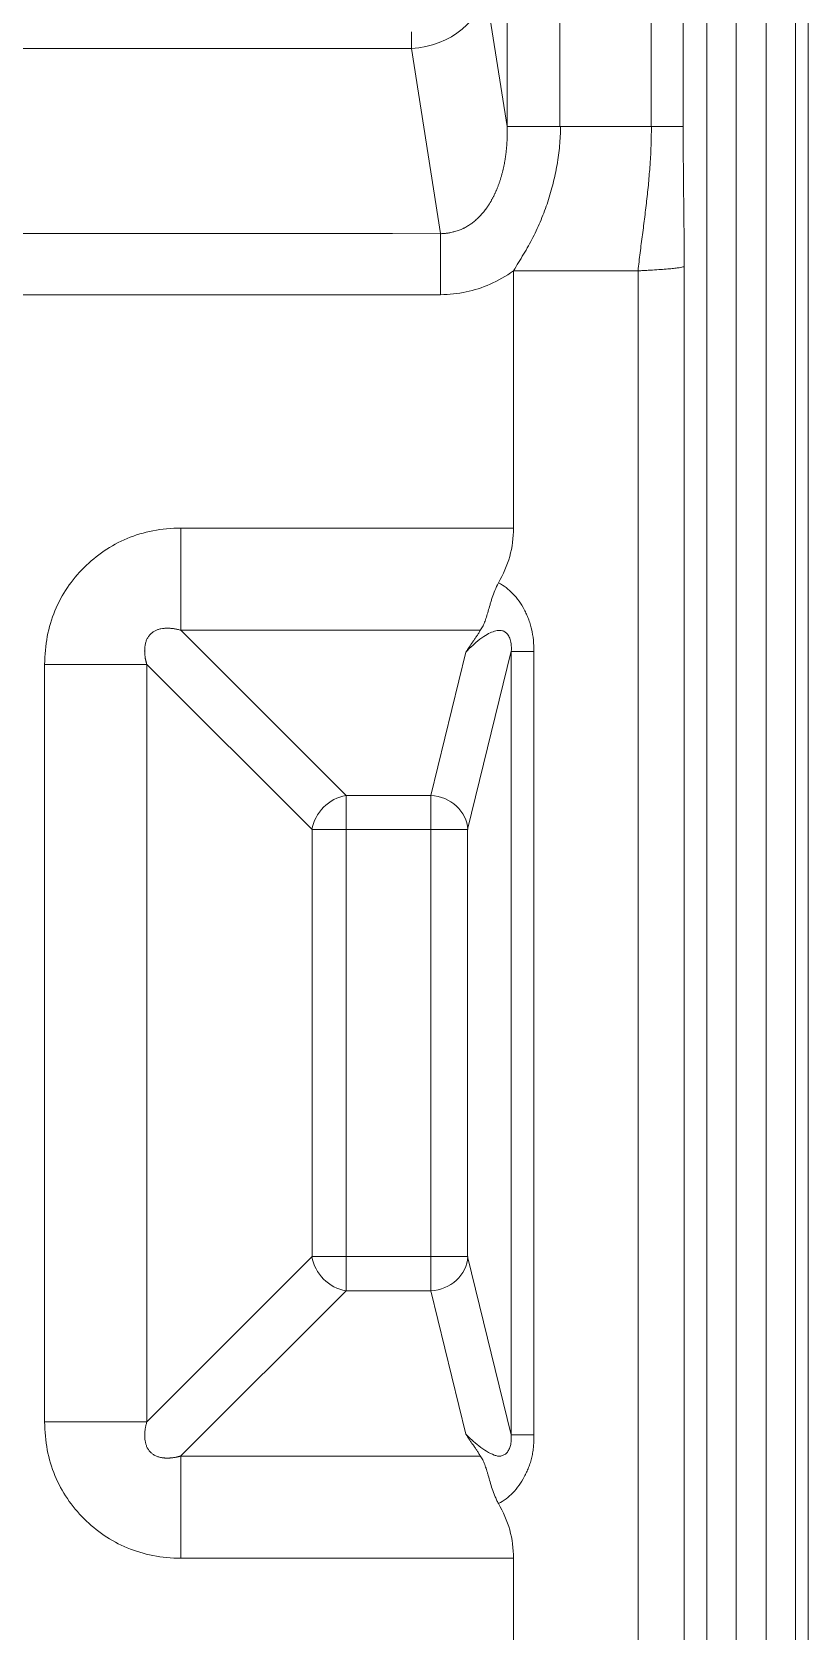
# Model space of a CAD drawing. Header units: millimetres. Extents: x 559 to 1112, y 323 to 643.
# Drawn here: x 759.52 to 770.05, y 464.97 to 486.67 of the extents above; entities that cross this region are included whole.
import ezdxf

# ---------------------------------------------------------------- set-up
doc = ezdxf.new("R2010")
doc.units = ezdxf.units.MM
doc.layers.add('core', color=7, linetype='Continuous', lineweight=20)

msp = doc.modelspace()

# ---------------------------------------------------------------- linework, layer by layer
at = {"layer": 'core', "lineweight": 13}
for p, q in [((768.678, 497.342), (768.678, 453.078)), ((769.08, 453.078), (769.08, 497.342)), ((769.483, 497.342), (769.483, 453.078)), ((769.885, 453.078), (769.885, 497.342)), ((770.054, 453.078), (770.054, 497.342)), ((765.967, 489.177), (765.967, 485.387)), ((766.686, 485.387), (766.686, 489.177)), ((767.926, 489.177), (767.926, 485.387)), ((768.358, 485.387), (768.358, 489.183)), ((765.67, 487.282), (765.967, 485.387)), ((764.67, 486.669), (764.67, 486.447)), ((720.815, 486.447), (764.67, 486.447)), ((765.063, 483.933), (764.67, 486.447)), ((766.69, 485.387), (765.967, 485.387)), ((766.055, 479.936), (766.055, 483.428)), ((767.749, 483.428), (767.749, 453.078)), ((768.373, 453.078), (768.373, 483.488)), ((723.323, 483.104), (765.062, 483.104)), ((766.055, 479.936), (761.538, 479.936)), ((761.538, 478.549), (765.598, 478.549)), ((761.538, 478.549), (763.781, 476.306)), ((759.689, 478.087), (759.689, 467.806)), ((761.076, 467.806), (761.076, 478.087)), ((763.319, 475.844), (761.076, 478.087)), ((764.932, 476.306), (765.408, 478.253)), ((766.024, 478.264), (765.432, 475.844)), ((766.023, 478.261), (766.023, 467.632)), ((766.331, 467.632), (766.331, 478.261)), ((763.781, 475.844), (763.781, 476.306)), ((764.932, 476.306), (763.781, 476.306)), ((764.932, 476.306), (764.932, 475.844)), ((763.319, 475.844), (763.781, 475.844)), ((763.319, 475.844), (763.319, 470.049)), ((763.781, 470.049), (763.781, 475.844)), ((763.781, 475.844), (764.932, 475.844)), ((764.932, 475.844), (764.932, 470.049)), ((764.932, 475.844), (765.432, 475.844)), ((765.432, 470.049), (765.432, 475.844)), ((761.076, 467.806), (763.319, 470.049)), ((763.781, 470.049), (763.319, 470.049)), ((764.932, 470.049), (763.781, 470.049)), ((763.781, 469.587), (763.781, 470.049)), ((765.432, 470.049), (764.932, 470.049)), ((764.932, 470.049), (764.932, 469.587)), ((765.432, 470.049), (766.023, 467.632)), ((763.781, 469.587), (761.538, 467.344)), ((763.781, 469.587), (764.932, 469.587)), ((765.408, 467.64), (764.932, 469.587)), ((765.602, 467.343), (761.538, 467.343)), ((761.539, 465.957), (766.055, 465.957)), ((766.055, 463.337), (766.055, 465.957))]:
    msp.add_line(p, q, dxfattribs=at)
for centre, radius, start, end in [((719.145, 493.318), 100.6, 305.96599, 77.45703), ((719.145, 493.318), 100.175, 305.97379, 77.45703), ((719.145, 493.318), 99.403, 314.29502, 77.77562), ((719.145, 493.318), 99.011, 314.62948, 77.83606), ((719.145, 493.318), 99.101, 314.55525, 77.77562), ((719.145, 487.282), 85.99, 282.44405, 347.55593), ((719.145, 487.282), 84.657, 283.17659, 346.81803)]:
    msp.add_arc(centre, radius, start, end, dxfattribs=at)
for centre, major_axis, ratio, start_param, end_param in [((764.67, 487.282), (-0.994, -0.155), 0.826909, 1.442154, 2.954623), ((764.465, 479.936), (1.59, 0), 0.948965, 5.769449, 6.283185), ((763.781, 475.844), (0.356, 0.356), 0.854588, 0.863645, 2.277948), ((764.932, 475.844), (0.489, -0.12), 0.914519, 0.261352, 1.79087), ((763.781, 470.049), (-0.356, 0.356), 0.854588, 0.863645, 2.277948), ((764.932, 470.049), (-0.489, -0.12), 0.914519, 1.350722, 2.880241), ((764.465, 465.957), (1.59, 0), 0.948965, 0, 0.513847)]:
    msp.add_ellipse(centre, major_axis=major_axis, ratio=ratio, start_param=start_param, end_param=end_param, dxfattribs=at)
for points, knots in [([(765.967, 485.387), (765.967, 485.379), (765.968, 485.363), (765.968, 485.339), (765.968, 485.316), (765.969, 485.292), (765.968, 485.269), (765.968, 485.245), (765.967, 485.222), (765.967, 485.199), (765.966, 485.176), (765.964, 485.154), (765.963, 485.131), (765.961, 485.109), (765.959, 485.086), (765.957, 485.064), (765.955, 485.042), (765.952, 485.02), (765.949, 484.998), (765.946, 484.977), (765.943, 484.956), (765.94, 484.934), (765.936, 484.913), (765.933, 484.892), (765.929, 484.872), (765.925, 484.851), (765.92, 484.831), (765.916, 484.811), (765.911, 484.791), (765.906, 484.771), (765.901, 484.752), (765.896, 484.732), (765.891, 484.713), (765.885, 484.694), (765.879, 484.675), (765.873, 484.657), (765.867, 484.638), (765.861, 484.62), (765.855, 484.602), (765.848, 484.585), (765.842, 484.567), (765.835, 484.55), (765.828, 484.533), (765.82, 484.516), (765.813, 484.499), (765.806, 484.483), (765.798, 484.467), (765.79, 484.451), (765.782, 484.435), (765.774, 484.42), (765.766, 484.404), (765.758, 484.389), (765.75, 484.375), (765.741, 484.36), (765.732, 484.346), (765.724, 484.332), (765.715, 484.318), (765.706, 484.304), (765.697, 484.291), (765.679, 484.266), (765.651, 484.23), (765.612, 484.184), (765.571, 484.142), (765.528, 484.103), (765.482, 484.067), (765.434, 484.036), (765.397, 484.015), (765.37, 484.002), (765.353, 483.994), (765.33, 483.984), (765.303, 483.974), (765.274, 483.966), (765.247, 483.958), (765.219, 483.952), (765.185, 483.944), (765.151, 483.938), (765.123, 483.934), (765.105, 483.933), (765.089, 483.932), (765.075, 483.932), (765.066, 483.932), (765.062, 483.932)], [0, 0, 0, 0, 0.012847, 0.025627, 0.038339, 0.050983, 0.063558, 0.076064, 0.0885, 0.100866, 0.11316, 0.125381, 0.137531, 0.149607, 0.161609, 0.173537, 0.185391, 0.19717, 0.208873, 0.2205, 0.232051, 0.243525, 0.254921, 0.266239, 0.277478, 0.288638, 0.299719, 0.310721, 0.321643, 0.332485, 0.343246, 0.353926, 0.364525, 0.375042, 0.385476, 0.395828, 0.406098, 0.416285, 0.426389, 0.436411, 0.446349, 0.456203, 0.465973, 0.47566, 0.485262, 0.49478, 0.504213, 0.513563, 0.522829, 0.532011, 0.541108, 0.550122, 0.559051, 0.567896, 0.576657, 0.585334, 0.593928, 0.602439, 0.610867, 0.619212, 0.650869, 0.682017, 0.712656, 0.74279, 0.772441, 0.801641, 0.83044, 0.837575, 0.84741, 0.859919, 0.875073, 0.891849, 0.906051, 0.917709, 0.935137, 0.959477, 0.969564, 0.978657, 0.986759, 0.993872, 1, 1, 1, 1]), ([(766.055, 483.428), (766.078, 483.466), (766.101, 483.503), (766.146, 483.578), (766.169, 483.615), (766.236, 483.728), (766.279, 483.804), (766.338, 483.921), (766.358, 483.96), (766.394, 484.04), (766.412, 484.08), (766.462, 484.201), (766.493, 484.283), (766.547, 484.448), (766.571, 484.531), (766.613, 484.698), (766.631, 484.783), (766.661, 484.953), (766.673, 485.039), (766.688, 485.212), (766.693, 485.299), (766.693, 485.387)], [0, 0, 0, 0, 0.0625, 0.0625, 0.125, 0.125, 0.25, 0.25, 0.3125, 0.3125, 0.375, 0.375, 0.5, 0.5, 0.625, 0.625, 0.75, 0.75, 0.875, 0.875, 1, 1, 1, 1]), ([(767.746, 483.428), (767.75, 483.469), (767.755, 483.51), (767.764, 483.592), (767.769, 483.632), (767.784, 483.755), (767.795, 483.836), (767.816, 483.999), (767.827, 484.08), (767.847, 484.242), (767.857, 484.324), (767.875, 484.487), (767.884, 484.568), (767.898, 484.732), (767.905, 484.813), (767.921, 485.059), (767.927, 485.223), (767.927, 485.387)], [0, 0, 0, 0, 0.0625, 0.0625, 0.125, 0.125, 0.25, 0.25, 0.375, 0.375, 0.5, 0.5, 0.625, 0.625, 0.75, 0.75, 1, 1, 1, 1]), ([(767.926, 485.387), (767.99, 485.387), (768.048, 485.387), (768.15, 485.387), (768.194, 485.387), (768.267, 485.387), (768.296, 485.387), (768.339, 485.387), (768.352, 485.387), (768.358, 485.387)], [0, 0, 0, 0, 0.25, 0.25, 0.5, 0.5, 0.75, 0.75, 1, 1, 1, 1]), ([(768.373, 483.488), (768.373, 483.568), (768.372, 483.648), (768.371, 483.807), (768.371, 483.887), (768.369, 484.045), (768.368, 484.123), (768.367, 484.281), (768.366, 484.359), (768.364, 484.516), (768.363, 484.594), (768.361, 484.751), (768.361, 484.83), (768.359, 485.067), (768.358, 485.226), (768.358, 485.387)], [0, 0, 0, 0, 0.125, 0.125, 0.25, 0.25, 0.375, 0.375, 0.5, 0.5, 0.625, 0.625, 0.75, 0.75, 1, 1, 1, 1]), ([(766.055, 483.428), (766.337, 483.428), (766.619, 483.428), (767.042, 483.428), (767.183, 483.428), (767.465, 483.428), (767.606, 483.428), (767.747, 483.428)], [0, 0, 0, 0, 0.5, 0.5, 0.75, 0.75, 1, 1, 1, 1]), ([(768.373, 483.488), (768.373, 483.487), (768.372, 483.487), (768.371, 483.487), (768.371, 483.487), (768.371, 483.486), (768.369, 483.485), (768.365, 483.483), (768.359, 483.481), (768.345, 483.478), (768.32, 483.472), (768.284, 483.467), (768.252, 483.463), (768.241, 483.462), (768.217, 483.459), (768.204, 483.458), (768.137, 483.452), (768.073, 483.447), (767.962, 483.439), (767.923, 483.437), (767.86, 483.434), (767.838, 483.432), (767.793, 483.43), (767.771, 483.429), (767.747, 483.428)], [0, 0, 0, 0, 0.015625, 0.015625, 0.023438, 0.023438, 0.03125, 0.0625, 0.125, 0.125, 0.25, 0.375, 0.375, 0.4375, 0.4375, 0.5, 0.5, 0.75, 0.75, 0.875, 0.875, 0.9375, 0.9375, 1, 1, 1, 1]), ([(765.85, 479.194), (765.832, 479.16), (765.816, 479.125), (765.788, 479.058), (765.776, 479.025), (765.76, 478.976), (765.755, 478.96), (765.745, 478.928), (765.741, 478.912), (765.727, 478.866), (765.719, 478.837), (765.702, 478.781), (765.694, 478.754), (765.678, 478.704), (765.67, 478.68), (765.653, 478.635), (765.644, 478.614), (765.628, 478.585), (765.623, 478.576), (765.611, 478.558), (765.605, 478.55), (765.598, 478.542)], [0, 0, 0, 0, 0.125, 0.125, 0.25, 0.25, 0.3125, 0.3125, 0.375, 0.375, 0.5, 0.5, 0.625, 0.625, 0.75, 0.75, 0.875, 0.875, 0.9375, 0.9375, 1, 1, 1, 1]), ([(766.331, 478.261), (766.332, 478.314), (766.33, 478.366), (766.32, 478.469), (766.311, 478.519), (766.294, 478.591), (766.281, 478.638), (766.266, 478.684), (766.249, 478.727), (766.24, 478.748), (766.222, 478.789), (766.192, 478.85), (766.157, 478.909), (766.105, 478.981), (766.077, 479.014), (766.018, 479.075), (765.956, 479.131), (765.887, 479.175), (765.851, 479.193)], [0, 0, 0, 0, 0.125, 0.125, 0.25, 0.25, 0.3125, 0.375, 0.375, 0.4375, 0.4375, 0.5, 0.625, 0.625, 0.75, 0.75, 0.875, 1, 1, 1, 1]), ([(761.538, 478.549), (761.531, 478.551), (761.516, 478.555), (761.494, 478.561), (761.471, 478.566), (761.448, 478.57), (761.426, 478.573), (761.403, 478.576), (761.38, 478.577), (761.356, 478.578), (761.333, 478.577), (761.303, 478.575), (761.267, 478.571), (761.226, 478.56), (761.189, 478.544), (761.156, 478.524), (761.131, 478.502), (761.113, 478.483), (761.1, 478.466), (761.088, 478.448), (761.078, 478.429), (761.069, 478.408), (761.062, 478.386), (761.056, 478.363), (761.052, 478.34), (761.049, 478.319), (761.048, 478.302), (761.048, 478.289), (761.047, 478.277), (761.047, 478.264), (761.048, 478.251), (761.048, 478.238), (761.049, 478.225), (761.05, 478.213), (761.052, 478.2), (761.053, 478.187), (761.055, 478.174), (761.057, 478.162), (761.06, 478.149), (761.063, 478.137), (761.066, 478.124), (761.069, 478.112), (761.072, 478.099), (761.075, 478.091), (761.076, 478.087)], [0, 0, 0, 0, 0.029171, 0.057983, 0.086458, 0.11462, 0.142493, 0.170101, 0.197472, 0.22463, 0.251603, 0.278418, 0.3296, 0.376508, 0.419909, 0.46077, 0.500244, 0.522091, 0.544182, 0.566736, 0.589954, 0.614022, 0.639109, 0.665361, 0.692908, 0.721861, 0.736729, 0.75164, 0.766602, 0.781617, 0.796691, 0.811829, 0.827034, 0.842311, 0.857666, 0.873101, 0.888622, 0.904232, 0.919936, 0.935738, 0.951641, 0.96765, 0.983768, 1, 1, 1, 1]), ([(765.408, 478.253), (765.44, 478.287), (765.514, 478.359), (765.629, 478.453), (765.72, 478.509), (765.783, 478.534), (765.832, 478.546), (765.868, 478.55), (765.904, 478.546), (765.939, 478.53), (765.974, 478.499), (766.005, 478.446), (766.025, 478.369), (766.027, 478.3), (766.024, 478.261)], [0, 0, 0, 0, 0.124999, 0.249999, 0.375, 0.5, 0.5625, 0.625, 0.6875, 0.75, 0.8125, 0.875, 0.9375, 1, 1, 1, 1]), ([(765.598, 478.542), (765.591, 478.528), (765.584, 478.515), (765.568, 478.489), (765.552, 478.464), (765.535, 478.439), (765.518, 478.415), (765.51, 478.403), (765.485, 478.367), (765.469, 478.345), (765.438, 478.299), (765.423, 478.277), (765.408, 478.253)], [0, 0, 0, 0, 0.125, 0.125, 0.25, 0.375, 0.375, 0.5, 0.5, 0.75, 0.75, 1, 1, 1, 1]), ([(766.024, 478.261), (766.028, 478.261), (766.037, 478.261), (766.059, 478.261), (766.088, 478.261), (766.124, 478.261), (766.167, 478.261), (766.232, 478.261), (766.289, 478.261), (766.331, 478.261)], [0, 0, 0, 0, 0.125001, 0.250001, 0.375001, 0.500001, 0.625, 0.75, 1, 1, 1, 1]), ([(761.076, 467.806), (761.074, 467.799), (761.07, 467.784), (761.064, 467.761), (761.059, 467.739), (761.055, 467.716), (761.052, 467.693), (761.049, 467.67), (761.048, 467.647), (761.047, 467.624), (761.048, 467.601), (761.05, 467.571), (761.055, 467.535), (761.066, 467.494), (761.081, 467.457), (761.102, 467.423), (761.123, 467.398), (761.142, 467.38), (761.159, 467.367), (761.177, 467.356), (761.197, 467.346), (761.217, 467.337), (761.239, 467.33), (761.262, 467.324), (761.286, 467.319), (761.306, 467.317), (761.323, 467.316), (761.336, 467.315), (761.349, 467.315), (761.361, 467.315), (761.374, 467.315), (761.387, 467.316), (761.4, 467.317), (761.413, 467.318), (761.425, 467.319), (761.438, 467.321), (761.451, 467.323), (761.463, 467.325), (761.476, 467.328), (761.488, 467.33), (761.501, 467.333), (761.513, 467.336), (761.526, 467.34), (761.534, 467.342), (761.538, 467.344)], [0, 0, 0, 0, 0.029171, 0.057983, 0.086458, 0.11462, 0.142493, 0.170101, 0.197472, 0.22463, 0.251603, 0.278418, 0.3296, 0.376508, 0.419909, 0.46077, 0.500244, 0.522091, 0.544182, 0.566736, 0.589954, 0.614022, 0.639109, 0.665361, 0.692908, 0.721861, 0.736729, 0.75164, 0.766602, 0.781617, 0.796691, 0.811829, 0.827034, 0.842311, 0.857666, 0.873101, 0.888622, 0.904232, 0.919936, 0.935738, 0.951641, 0.96765, 0.983768, 1, 1, 1, 1]), ([(765.408, 467.64), (765.423, 467.615), (765.438, 467.592), (765.462, 467.556), (765.47, 467.545), (765.487, 467.521), (765.495, 467.509), (765.513, 467.486), (765.522, 467.473), (765.539, 467.449), (765.556, 467.424), (765.572, 467.398), (765.587, 467.371), (765.595, 467.357), (765.602, 467.343)], [0, 0, 0, 0, 0.25, 0.25, 0.375, 0.375, 0.5, 0.5, 0.625, 0.625, 0.75, 0.875, 0.875, 1, 1, 1, 1]), ([(766.023, 467.632), (766.024, 467.618), (766.025, 467.592), (766.024, 467.554), (766.02, 467.517), (766.011, 467.476), (765.994, 467.428), (765.969, 467.392), (765.946, 467.37), (765.919, 467.353), (765.883, 467.34), (765.839, 467.341), (765.777, 467.36), (765.691, 467.404), (765.584, 467.479), (765.485, 467.563), (765.431, 467.616), (765.408, 467.64)], [0, 0, 0, 0, 0.03125, 0.0625, 0.09375, 0.125, 0.1875, 0.25, 0.28125, 0.3125, 0.375, 0.4375, 0.5, 0.625, 0.75, 0.875, 1, 1, 1, 1]), ([(765.85, 466.699), (765.85, 466.699), (765.85, 466.699), (765.885, 466.717), (765.955, 466.759), (766.049, 466.841), (766.133, 466.944), (766.192, 467.041), (766.232, 467.123), (766.259, 467.186), (766.28, 467.244), (766.294, 467.291), (766.306, 467.34), (766.318, 467.402), (766.326, 467.464), (766.33, 467.515), (766.331, 467.554), (766.332, 467.592), (766.332, 467.618), (766.331, 467.632)], [0, 0, 0, 0, 0.000012, 0.000012, 0.125011, 0.250009, 0.375008, 0.500006, 0.562505, 0.625005, 0.687504, 0.718753, 0.750003, 0.812502, 0.875002, 0.906251, 0.937501, 0.96875, 1, 1, 1, 1]), ([(766.331, 467.632), (766.321, 467.632), (766.3, 467.632), (766.26, 467.632), (766.213, 467.632), (766.164, 467.632), (766.121, 467.632), (766.085, 467.632), (766.061, 467.632), (766.046, 467.632), (766.036, 467.632), (766.029, 467.632), (766.025, 467.632), (766.023, 467.632)], [0, 0, 0, 0, 0.0625, 0.125, 0.25, 0.375, 0.5, 0.625, 0.75, 0.8125, 0.875, 0.9375, 1, 1, 1, 1]), ([(765.603, 467.344), (765.616, 467.328), (765.627, 467.31), (765.646, 467.272), (765.655, 467.251), (765.672, 467.206), (765.68, 467.183), (765.692, 467.145), (765.696, 467.132), (765.704, 467.105), (765.708, 467.092), (765.72, 467.05), (765.728, 467.021), (765.745, 466.961), (765.755, 466.93), (765.776, 466.866), (765.788, 466.833), (765.809, 466.783), (765.817, 466.766), (765.832, 466.733), (765.841, 466.716), (765.85, 466.699)], [0, 0, 0, 0, 0.125, 0.125, 0.25, 0.25, 0.375, 0.375, 0.4375, 0.4375, 0.5, 0.5, 0.625, 0.625, 0.75, 0.75, 0.875, 0.875, 0.9375, 0.9375, 1, 1, 1, 1])]:
    msp.add_open_spline(points, degree=3, knots=knots, dxfattribs=at)
for points in [[(767.927, 485.387), (767.515, 485.387), (767.103, 485.387), (766.691, 485.387)], [(765.062, 483.932), (751.149, 483.934), (737.236, 483.935), (723.323, 483.937)], [(766.055, 483.428), (765.95, 483.353), (765.735, 483.233), (765.418, 483.131), (765.183, 483.104), (765.062, 483.104)], [(759.689, 478.087), (759.69, 478.217), (759.713, 478.47), (759.818, 478.82), (759.988, 479.135), (760.216, 479.408), (760.49, 479.637), (760.804, 479.807), (761.155, 479.912), (761.408, 479.935), (761.538, 479.936)], [(761.538, 478.549), (761.538, 478.607), (761.538, 478.761), (761.538, 479.098), (761.538, 479.498), (761.538, 479.789), (761.538, 479.936)], [(759.689, 478.087), (759.837, 478.087), (760.127, 478.087), (760.527, 478.087), (760.864, 478.087), (761.018, 478.087), (761.076, 478.087)], [(761.539, 465.957), (761.408, 465.957), (761.155, 465.981), (760.805, 466.086), (760.49, 466.256), (760.217, 466.484), (759.988, 466.758), (759.818, 467.072), (759.714, 467.422), (759.69, 467.675), (759.689, 467.806)], [(761.076, 467.806), (761.018, 467.806), (760.864, 467.806), (760.527, 467.806), (760.127, 467.806), (759.837, 467.806), (759.689, 467.806)], [(761.539, 465.957), (761.539, 466.104), (761.539, 466.394), (761.538, 466.794), (761.538, 467.131), (761.538, 467.285), (761.538, 467.344)]]:
    msp.add_open_spline(points, degree=3, dxfattribs=at)
msp.add_rational_spline([(765.062, 483.932), (765.062, 483.742), (765.062, 483.445), (765.062, 483.104)], [1.0886243926, 0.990552973271, 0.973875651608, 1.03859242761], degree=3, dxfattribs=at)

doc.saveas('drawing.dxf')
